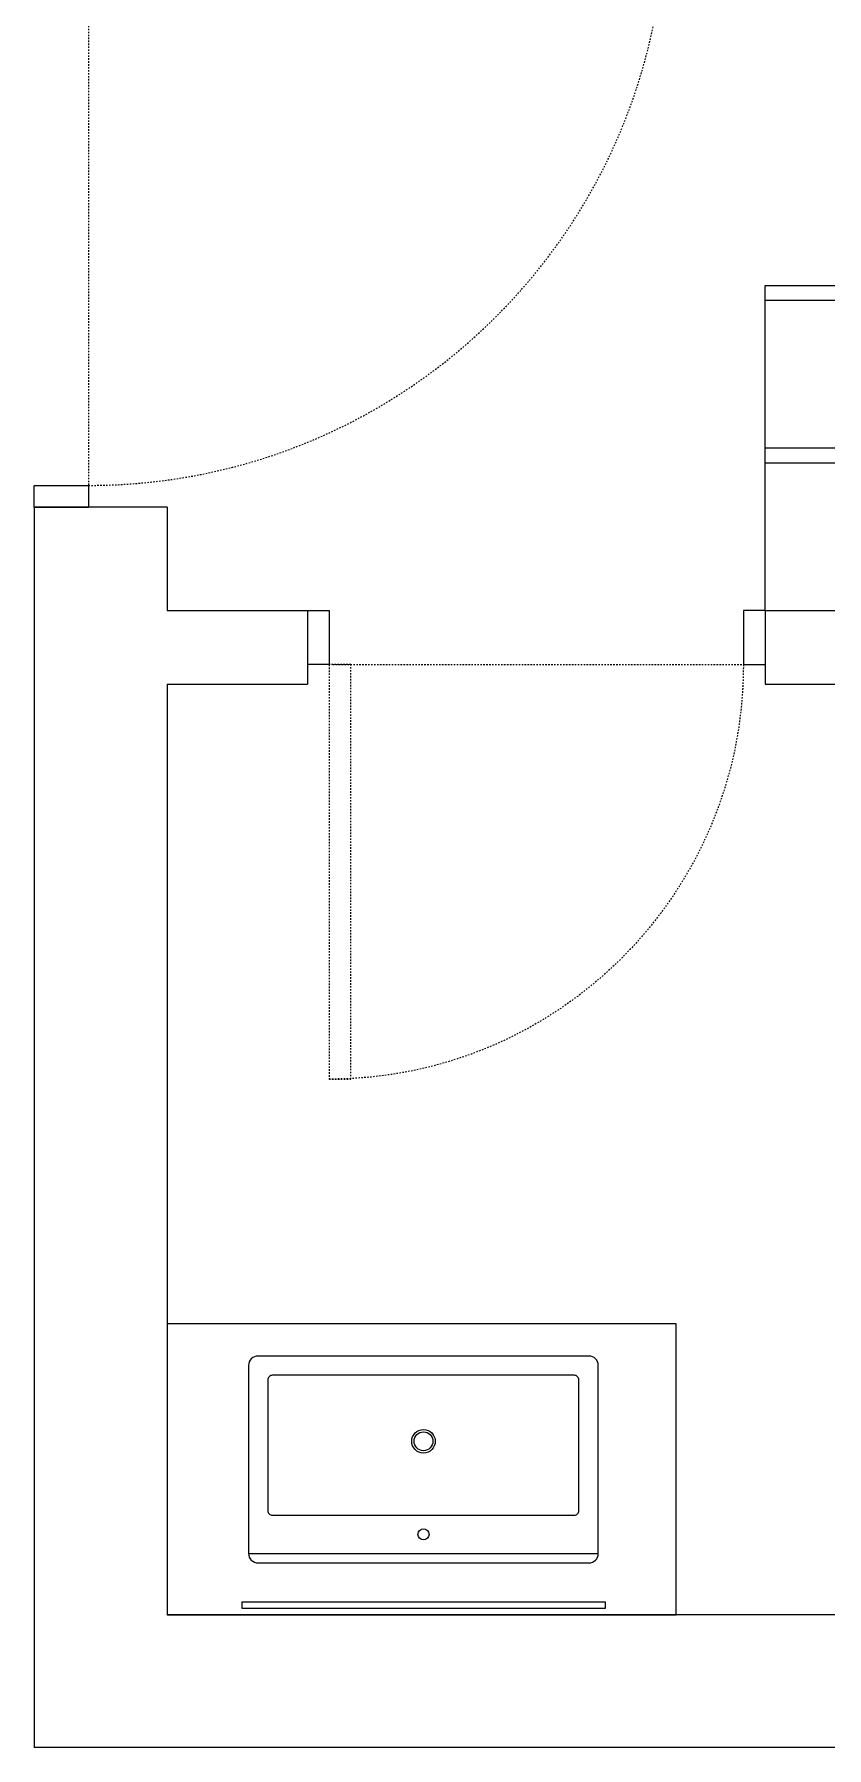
# Model space of a CAD drawing. Header units: inches. Extents: x 9636 to 21597, y -10243 to 557.
# Drawn here: x 12955.5 to 13009.2, y -8881.3 to -8765.3 of the extents above; entities that cross this region are included whole.
import ezdxf

# ---------------------------------------------------------------- set-up
doc = ezdxf.new("R2010")
doc.units = ezdxf.units.IN
doc.header["$MEASUREMENT"] = 0
for name, pattern in [('AUDIT_D_060311083008-3', [0]), ('DASHED2', [0.375, 0.25, -0.125]), ('HIDDEN', [0.375, 0.25, -0.125])]:
    doc.linetypes.add(name, pattern=pattern)
for name, color, linetype in [('A-DOOR', 251, 'AUDIT_D_060311083008-3'), ('A-Door-Frame', 1, 'Continuous'), ('A-Door-Swing', 8, 'HIDDEN')]:
    doc.layers.add(name, color=color, linetype=linetype)

# ---------------------------------------------------------------- blocks, each defined once
blk = doc.blocks.new('*U122')
at = {"layer": 'A-Door-Frame', "lineweight": 5}
for p, q in [((0, -100), (0, 0)), ((845.5, -100), (845.5, 0))]:
    blk.add_line(p, q, dxfattribs=at)
for points in [[(0, -100), (40, -100), (40, 0), (0, 0)], [(845.5, -100), (805.5, -100), (805.5, 0), (845.5, 0)]]:
    blk.add_lwpolyline(points, dxfattribs=at)
at = {"layer": 'A-Door-Swing', "linetype": 'DASHED2', "lineweight": 5}
blk.add_line((46.8, 0), (812.3, 0), dxfattribs=at)
blk.add_lwpolyline([(40, 0), (40, 765.5), (80, 765.5), (80, 0)], close=True, dxfattribs=at)
blk.add_arc((40, 0), 765.5, 360, 90, dxfattribs=at)
blk = doc.blocks.new('*U11')
at = {"layer": 'A-Door-Frame', "lineweight": 5}
for p, q in [((0, -100), (0, 0)), ((1145.5, -100), (1145.5, 0))]:
    blk.add_line(p, q, dxfattribs=at)
for points in [[(0, -100), (40, -100), (40, 0), (0, 0)], [(1145.5, -100), (1105.5, -100), (1105.5, 0), (1145.5, 0)]]:
    blk.add_lwpolyline(points, dxfattribs=at)
at = {"layer": 'A-Door-Swing', "linetype": 'DASHED2', "lineweight": 5}
blk.add_line((49.5, 0), (1115, 0), dxfattribs=at)
blk.add_lwpolyline([(40, 0), (40, 1065.5), (80, 1065.5), (80, 0)], close=True, dxfattribs=at)
blk.add_arc((40, 0), 1065.5, 360, 90, dxfattribs=at)
blk = doc.blocks.new('BASIN23')
at = {"color": 252}
blk.add_line((4619.05, 4552.68), (4590.2, 4552.68), dxfattribs=at)
for points in [[(4618.28, 4553.45), (4590.97, 4553.45, 0.414214), (4590.2, 4552.68), (4590.2, 4537.16, 0.414214), (4590.97, 4536.39), (4618.28, 4536.39, 0.414214), (4619.05, 4537.16), (4619.05, 4552.68, 0.414214)], [(4617.07, 4549.53), (4592.18, 4549.53, 0.414214), (4591.79, 4549.14), (4591.79, 4538.37, 0.414214), (4592.18, 4537.98), (4617.07, 4537.98, 0.414214), (4617.46, 4538.37), (4617.46, 4549.14, 0.414214)]]:
    blk.add_lwpolyline(points, format="xyb", close=True, dxfattribs=at)
for centre, radius in [((4604.62, 4551.1), 0.455), ((4604.62, 4543.42), 0.971), ((4604.62, 4543.42), 0.777)]:
    blk.add_circle(centre, radius, dxfattribs=at)

msp = doc.modelspace()

# ---------------------------------------------------------------- linework, layer by layer
for p, q in [((13005.02, -8782.34), (13055.52, -8782.34)), ((13005.02, -8804.34), (13005.02, -8782.34)), ((13005.02, -8783.34), (13106.02, -8783.34)), ((12955.52, -8797.34), (12955.52, -8881.34)), ((12964.52, -8797.34), (12955.52, -8797.34)), ((12964.52, -8797.34), (12964.52, -8804.34)), ((12964.52, -8804.34), (12974.02, -8804.34)), ((12974.02, -8804.34), (12974.02, -8809.34)), ((13005.02, -8804.34), (13106.02, -8804.34)), ((13005.02, -8804.34), (13005.02, -8809.34)), ((12964.52, -8809.34), (12964.52, -8872.34)), ((12964.52, -8809.34), (12974.02, -8809.34)), ((13005.02, -8809.34), (13106.02, -8809.34)), ((13106.02, -8872.34), (12964.52, -8872.34)), ((13213.52, -8881.34), (12955.52, -8881.34))]:
    msp.add_line(p, q)
at = {"color": 252, "true_color": 0x939598}
for p, q in [((13005.02, -8793.34), (13106.02, -8793.34)), ((13005.02, -8794.34), (13106.02, -8794.34))]:
    msp.add_line(p, q, dxfattribs=at)
msp.add_lwpolyline([(12999, -8852.64), (12964.52, -8852.64), (12964.52, -8872.34), (12999, -8872.34)], close=True)
at = {"color": 143, "true_color": 0x7aafdf}
msp.add_lwpolyline([(12994.21, -8871.49), (12969.58, -8871.49), (12969.58, -8871.9), (12994.21, -8871.9)], close=True, dxfattribs=at)

# ---------------------------------------------------------------- block references
at = {"xscale": 0.8209703137976561, "yscale": 0.8209703137976561, "zscale": 0.8209703137976561, "rotation": 180}
msp.add_blockref('BASIN23', (16762.14, -5130.58), dxfattribs=at)
at = {"layer": 'A-DOOR', "lineweight": 5, "yscale": 0.03666666666666651, "zscale": 0.03666666666666651}
for name, p, xscale, rotation in [('*U11', (12959.19, -8755.34), 0.03666666666666651, 270), ('*U122', (12974.02, -8808.01), -0.03666666666666651, 180)]:
    msp.add_blockref(name, p, dxfattribs=dict(at, xscale=xscale, rotation=rotation))

doc.saveas('drawing.dxf')
